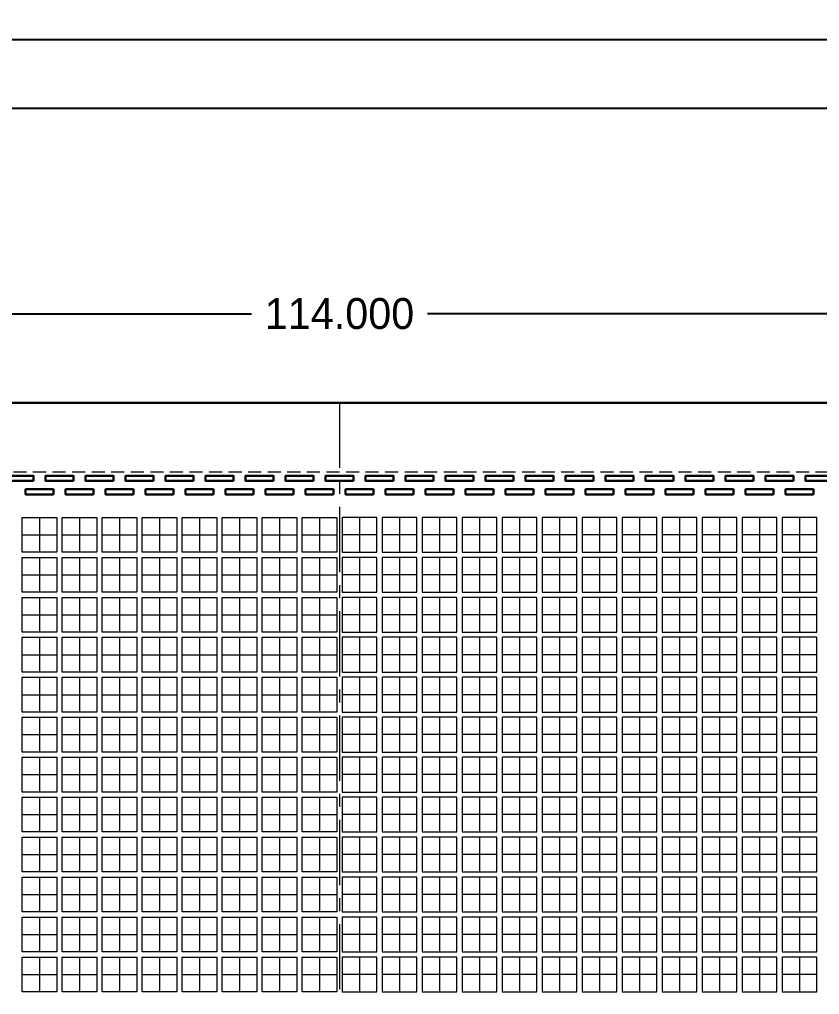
# Model space of a CAD drawing. Extents: x 421 to 684, y -247 to -113.
# Drawn here: x 594.5 to 640.5, y -168.8 to -112.7 of the extents above; entities that cross this region are included whole.
import ezdxf

# ---------------------------------------------------------------- set-up
doc = ezdxf.new("R2010")
doc.units = 0
doc.header["$LTSCALE"] = 3
doc.header["$MEASUREMENT"] = 0
for name, pattern in [('CENTER', [2, 1.25, -0.25, 0.25, -0.25]), ('HIDDEN', [0.375, 0.25, -0.125]), ('PHANTOM', [2.5, 1.25, -0.25, 0.25, -0.25, 0.25, -0.25])]:
    doc.linetypes.add(name, pattern=pattern)
for name, color, linetype, lineweight in [('CLIN', 1, 'CENTER', 15), ('DIM', 4, 'Continuous', 13), ('HIDN', 6, 'HIDDEN', 15), ('OBJ', 3, 'Continuous', 30), ('OBJ1', 7, 'Continuous', 30), ('PHANTOM', 5, 'PHANTOM', 15)]:
    doc.layers.add(name, color=color, linetype=linetype, lineweight=lineweight)
doc.dimstyles.new('3DEC X 1', dxfattribs={"dimtxt": 1.778, "dimasz": 2.54, "dimexe": 0.762, "dimexo": 0.762, "dimgap": 0.762, "dimtad": 0, "dimdec": 3, "dimzin": 0, "dimdsep": 46, "dimtxsty": 'Standard', "dimcen": 0, "dimadec": 0, "dimazin": 0, "dimtfac": 1, "dimtdec": 3, "dimtofl": 0, "dimtmove": 0, "dimatfit": 3, "dimfxl": 1, "dimtolj": 1, "dimtzin": 0, "dimarcsym": 0})
doc.dimstyles.new('3DEC X 1 DIA', dxfattribs={"dimtxt": 1.778, "dimasz": 2.54, "dimexe": 0.762, "dimexo": 0.762, "dimgap": 0.762, "dimtad": 0, "dimtoh": 1, "dimdec": 3, "dimzin": 0, "dimdsep": 46, "dimtxsty": 'Standard', "dimcen": 0, "dimadec": 0, "dimazin": 0, "dimtfac": 1, "dimtdec": 3, "dimtofl": 0, "dimtmove": 0, "dimatfit": 3, "dimfxl": 1, "dimtolj": 1, "dimtzin": 0, "dimarcsym": 0})

# ---------------------------------------------------------------- blocks, each defined once
blk = doc.blocks.new('*D0')
at = {"layer": 'Defpoints', "color": 0, "transparency": 16777216}
for p in [(1109.465, -202.872), (869.465, -224.902), (1109.465, -224.902)]:
    blk.add_point(p, dxfattribs=at)
at = {"layer": 'DIM', "color": 0, "lineweight": -2, "transparency": 16777216}
for p, q in [((869.465, -224.14), (869.465, -202.11)), ((1109.465, -224.14), (1109.465, -202.11)), ((872.005, -202.872), (983.835, -202.872)), ((1106.925, -202.872), (1000.991, -202.872))]:
    blk.add_line(p, q, dxfattribs=at)
at = {"layer": 'DIM', "color": 0, "transparency": 16777216}
for points in [[(872.005, -202.448), (872.005, -203.295), (869.465, -202.872)], [(1106.925, -202.448), (1106.925, -203.295), (1109.465, -202.872)]]:
    blk.add_solid(points, dxfattribs=at)
at = {"layer": 'DIM', "color": 0, "transparency": 16777216, "insert": (992.413, -202.872), "char_height": 1.778, "attachment_point": 5}
blk.add_mtext('\\A1;240.000{\\H1.333500;±0.100}', dxfattribs=at)
blk = doc.blocks.new('*D1')
at = {"layer": 'Defpoints', "color": 0, "transparency": 16777216}
for p in [(1106.465, -206.831), (872.465, -225.252), (1106.465, -225.252)]:
    blk.add_point(p, dxfattribs=at)
at = {"layer": 'DIM', "color": 0, "lineweight": -2, "transparency": 16777216}
for p, q in [((872.465, -224.49), (872.465, -206.069)), ((1106.465, -224.49), (1106.465, -206.069)), ((875.005, -206.831), (952.967, -206.831)), ((1103.925, -206.831), (970.863, -206.831))]:
    blk.add_line(p, q, dxfattribs=at)
at = {"layer": 'DIM', "color": 0, "transparency": 16777216}
for points in [[(875.005, -206.408), (875.005, -207.255), (872.465, -206.831)], [(1103.925, -206.408), (1103.925, -207.255), (1106.465, -206.831)]]:
    blk.add_solid(points, dxfattribs=at)
at = {"layer": 'DIM', "color": 0, "transparency": 16777216, "insert": (961.915, -206.831), "char_height": 1.778, "attachment_point": 5}
blk.add_mtext('\\A1;234.000{\\H1.333500;±0.050}', dxfattribs=at)
blk = doc.blocks.new('*D24')
at = {"layer": 'Defpoints', "color": 0, "transparency": 16777216}
for p in [(1106.465, -218.634), (992.465, -225.252), (1106.465, -225.252)]:
    blk.add_point(p, dxfattribs=at)
at = {"layer": 'DIM', "color": 0, "lineweight": -2, "transparency": 16777216}
for p, q in [((992.465, -224.49), (992.465, -217.872)), ((1106.465, -224.49), (1106.465, -217.872)), ((995.005, -218.634), (1044.407, -218.634)), ((1103.925, -218.634), (1054.524, -218.634))]:
    blk.add_line(p, q, dxfattribs=at)
at = {"layer": 'DIM', "color": 0, "transparency": 16777216}
for points in [[(995.005, -218.21), (995.005, -219.057), (992.465, -218.634)], [(1103.925, -218.21), (1103.925, -219.057), (1106.465, -218.634)]]:
    blk.add_solid(points, dxfattribs=at)
at = {"layer": 'DIM', "color": 0, "transparency": 16777216, "insert": (1049.465, -218.634), "char_height": 1.778, "attachment_point": 5}
blk.add_mtext('\\A1;114.000', dxfattribs=at)

msp = doc.modelspace()

# ---------------------------------------------------------------- linework, layer by layer
at = {"layer": 'CLIN'}
for p, q in [((612.9126, -134.7671), (612.9126, -209.7671)), ((595.6626, -141.3671), (595.6626, -143.3671)), ((597.9626, -141.3671), (597.9626, -143.3671)), ((600.2626, -141.3671), (600.2626, -143.3671)), ((602.5626, -141.3671), (602.5626, -143.3671)), ((604.8626, -141.3671), (604.8626, -143.3671)), ((607.1626, -141.3671), (607.1626, -143.3671)), ((609.4626, -141.3671), (609.4626, -143.3671)), ((611.7626, -141.3671), (611.7626, -143.3671)), ((614.0626, -141.3671), (614.0626, -143.3671)), ((616.3626, -141.3671), (616.3626, -143.3671)), ((618.6626, -141.3671), (618.6626, -143.3671)), ((620.9626, -141.3671), (620.9626, -143.3671)), ((623.2626, -141.3671), (623.2626, -143.3671)), ((625.5626, -141.3671), (625.5626, -143.3671)), ((627.8626, -141.3671), (627.8626, -143.3671)), ((630.1626, -141.3671), (630.1626, -143.3671)), ((632.4626, -141.3671), (632.4626, -143.3671)), ((634.7626, -141.3671), (634.7626, -143.3671)), ((637.0626, -141.3671), (637.0626, -143.3671)), ((639.3626, -141.3671), (639.3626, -143.3671)), ((594.6626, -142.3671), (596.6626, -142.3671)), ((596.9626, -142.3671), (598.9626, -142.3671)), ((599.2626, -142.3671), (601.2626, -142.3671)), ((601.5626, -142.3671), (603.5626, -142.3671)), ((603.8626, -142.3671), (605.8626, -142.3671)), ((606.1626, -142.3671), (608.1626, -142.3671)), ((608.4626, -142.3671), (610.4626, -142.3671)), ((610.7626, -142.3671), (612.7626, -142.3671)), ((615.0626, -142.3671), (613.0626, -142.3671)), ((617.3626, -142.3671), (615.3626, -142.3671)), ((619.6626, -142.3671), (617.6626, -142.3671)), ((621.9626, -142.3671), (619.9626, -142.3671)), ((624.2626, -142.3671), (622.2626, -142.3671)), ((626.5626, -142.3671), (624.5626, -142.3671)), ((628.8626, -142.3671), (626.8626, -142.3671)), ((631.1626, -142.3671), (629.1626, -142.3671)), ((633.4626, -142.3671), (631.4626, -142.3671)), ((635.7626, -142.3671), (633.7626, -142.3671)), ((638.0626, -142.3671), (636.0626, -142.3671)), ((640.3626, -142.3671), (638.3626, -142.3671)), ((595.6626, -143.6671), (595.6626, -145.6671)), ((597.9626, -143.6671), (597.9626, -145.6671)), ((600.2626, -143.6671), (600.2626, -145.6671)), ((602.5626, -143.6671), (602.5626, -145.6671)), ((604.8626, -143.6671), (604.8626, -145.6671)), ((607.1626, -143.6671), (607.1626, -145.6671)), ((609.4626, -143.6671), (609.4626, -145.6671)), ((611.7626, -143.6671), (611.7626, -145.6671)), ((614.0626, -143.6671), (614.0626, -145.6671)), ((616.3626, -143.6671), (616.3626, -145.6671)), ((618.6626, -143.6671), (618.6626, -145.6671)), ((620.9626, -143.6671), (620.9626, -145.6671)), ((623.2626, -143.6671), (623.2626, -145.6671)), ((625.5626, -143.6671), (625.5626, -145.6671)), ((627.8626, -143.6671), (627.8626, -145.6671)), ((630.1626, -143.6671), (630.1626, -145.6671)), ((632.4626, -143.6671), (632.4626, -145.6671)), ((634.7626, -143.6671), (634.7626, -145.6671)), ((637.0626, -143.6671), (637.0626, -145.6671)), ((639.3626, -143.6671), (639.3626, -145.6671)), ((594.6626, -144.6671), (596.6626, -144.6671)), ((596.9626, -144.6671), (598.9626, -144.6671)), ((599.2626, -144.6671), (601.2626, -144.6671)), ((601.5626, -144.6671), (603.5626, -144.6671)), ((603.8626, -144.6671), (605.8626, -144.6671)), ((606.1626, -144.6671), (608.1626, -144.6671)), ((608.4626, -144.6671), (610.4626, -144.6671)), ((610.7626, -144.6671), (612.7626, -144.6671)), ((615.0626, -144.6671), (613.0626, -144.6671)), ((617.3626, -144.6671), (615.3626, -144.6671)), ((619.6626, -144.6671), (617.6626, -144.6671)), ((621.9626, -144.6671), (619.9626, -144.6671)), ((624.2626, -144.6671), (622.2626, -144.6671)), ((626.5626, -144.6671), (624.5626, -144.6671)), ((628.8626, -144.6671), (626.8626, -144.6671)), ((631.1626, -144.6671), (629.1626, -144.6671)), ((633.4626, -144.6671), (631.4626, -144.6671)), ((635.7626, -144.6671), (633.7626, -144.6671)), ((638.0626, -144.6671), (636.0626, -144.6671)), ((640.3626, -144.6671), (638.3626, -144.6671)), ((595.6626, -145.9671), (595.6626, -147.9671)), ((597.9626, -145.9671), (597.9626, -147.9671)), ((600.2626, -145.9671), (600.2626, -147.9671)), ((602.5626, -145.9671), (602.5626, -147.9671)), ((604.8626, -145.9671), (604.8626, -147.9671)), ((607.1626, -145.9671), (607.1626, -147.9671)), ((609.4626, -145.9671), (609.4626, -147.9671)), ((611.7626, -145.9671), (611.7626, -147.9671)), ((614.0626, -145.9671), (614.0626, -147.9671)), ((616.3626, -145.9671), (616.3626, -147.9671)), ((618.6626, -145.9671), (618.6626, -147.9671)), ((620.9626, -145.9671), (620.9626, -147.9671)), ((623.2626, -145.9671), (623.2626, -147.9671)), ((625.5626, -145.9671), (625.5626, -147.9671)), ((627.8626, -145.9671), (627.8626, -147.9671)), ((630.1626, -145.9671), (630.1626, -147.9671)), ((632.4626, -145.9671), (632.4626, -147.9671)), ((634.7626, -145.9671), (634.7626, -147.9671)), ((637.0626, -145.9671), (637.0626, -147.9671)), ((639.3626, -145.9671), (639.3626, -147.9671)), ((594.6626, -146.9671), (596.6626, -146.9671)), ((596.9626, -146.9671), (598.9626, -146.9671)), ((599.2626, -146.9671), (601.2626, -146.9671)), ((601.5626, -146.9671), (603.5626, -146.9671)), ((603.8626, -146.9671), (605.8626, -146.9671)), ((606.1626, -146.9671), (608.1626, -146.9671)), ((608.4626, -146.9671), (610.4626, -146.9671)), ((610.7626, -146.9671), (612.7626, -146.9671)), ((615.0626, -146.9671), (613.0626, -146.9671)), ((617.3626, -146.9671), (615.3626, -146.9671)), ((619.6626, -146.9671), (617.6626, -146.9671)), ((621.9626, -146.9671), (619.9626, -146.9671)), ((624.2626, -146.9671), (622.2626, -146.9671)), ((626.5626, -146.9671), (624.5626, -146.9671)), ((628.8626, -146.9671), (626.8626, -146.9671)), ((631.1626, -146.9671), (629.1626, -146.9671)), ((633.4626, -146.9671), (631.4626, -146.9671)), ((635.7626, -146.9671), (633.7626, -146.9671)), ((638.0626, -146.9671), (636.0626, -146.9671)), ((640.3626, -146.9671), (638.3626, -146.9671)), ((595.6626, -148.2671), (595.6626, -150.2671)), ((597.9626, -148.2671), (597.9626, -150.2671)), ((600.2626, -148.2671), (600.2626, -150.2671)), ((602.5626, -148.2671), (602.5626, -150.2671)), ((604.8626, -148.2671), (604.8626, -150.2671)), ((607.1626, -148.2671), (607.1626, -150.2671)), ((609.4626, -148.2671), (609.4626, -150.2671)), ((611.7626, -148.2671), (611.7626, -150.2671)), ((614.0626, -148.2671), (614.0626, -150.2671)), ((616.3626, -148.2671), (616.3626, -150.2671)), ((618.6626, -148.2671), (618.6626, -150.2671)), ((620.9626, -148.2671), (620.9626, -150.2671)), ((623.2626, -148.2671), (623.2626, -150.2671)), ((625.5626, -148.2671), (625.5626, -150.2671)), ((627.8626, -148.2671), (627.8626, -150.2671)), ((630.1626, -148.2671), (630.1626, -150.2671)), ((632.4626, -148.2671), (632.4626, -150.2671)), ((634.7626, -148.2671), (634.7626, -150.2671)), ((637.0626, -148.2671), (637.0626, -150.2671)), ((639.3626, -148.2671), (639.3626, -150.2671)), ((594.6626, -149.2671), (596.6626, -149.2671)), ((596.9626, -149.2671), (598.9626, -149.2671)), ((599.2626, -149.2671), (601.2626, -149.2671)), ((601.5626, -149.2671), (603.5626, -149.2671)), ((603.8626, -149.2671), (605.8626, -149.2671)), ((606.1626, -149.2671), (608.1626, -149.2671)), ((608.4626, -149.2671), (610.4626, -149.2671)), ((610.7626, -149.2671), (612.7626, -149.2671)), ((615.0626, -149.2671), (613.0626, -149.2671)), ((617.3626, -149.2671), (615.3626, -149.2671)), ((619.6626, -149.2671), (617.6626, -149.2671)), ((621.9626, -149.2671), (619.9626, -149.2671)), ((624.2626, -149.2671), (622.2626, -149.2671)), ((626.5626, -149.2671), (624.5626, -149.2671)), ((628.8626, -149.2671), (626.8626, -149.2671)), ((631.1626, -149.2671), (629.1626, -149.2671)), ((633.4626, -149.2671), (631.4626, -149.2671)), ((635.7626, -149.2671), (633.7626, -149.2671)), ((638.0626, -149.2671), (636.0626, -149.2671)), ((640.3626, -149.2671), (638.3626, -149.2671)), ((595.6626, -150.5671), (595.6626, -152.5671)), ((597.9626, -150.5671), (597.9626, -152.5671)), ((600.2626, -150.5671), (600.2626, -152.5671)), ((602.5626, -150.5671), (602.5626, -152.5671)), ((604.8626, -150.5671), (604.8626, -152.5671)), ((607.1626, -150.5671), (607.1626, -152.5671)), ((609.4626, -150.5671), (609.4626, -152.5671)), ((611.7626, -150.5671), (611.7626, -152.5671)), ((614.0626, -150.5671), (614.0626, -152.5671)), ((616.3626, -150.5671), (616.3626, -152.5671)), ((618.6626, -150.5671), (618.6626, -152.5671)), ((620.9626, -150.5671), (620.9626, -152.5671)), ((623.2626, -150.5671), (623.2626, -152.5671)), ((625.5626, -150.5671), (625.5626, -152.5671)), ((627.8626, -150.5671), (627.8626, -152.5671)), ((630.1626, -150.5671), (630.1626, -152.5671)), ((632.4626, -150.5671), (632.4626, -152.5671)), ((634.7626, -150.5671), (634.7626, -152.5671)), ((637.0626, -150.5671), (637.0626, -152.5671)), ((639.3626, -150.5671), (639.3626, -152.5671)), ((594.6626, -151.5671), (596.6626, -151.5671)), ((596.9626, -151.5671), (598.9626, -151.5671)), ((599.2626, -151.5671), (601.2626, -151.5671)), ((601.5626, -151.5671), (603.5626, -151.5671)), ((603.8626, -151.5671), (605.8626, -151.5671)), ((606.1626, -151.5671), (608.1626, -151.5671)), ((608.4626, -151.5671), (610.4626, -151.5671)), ((610.7626, -151.5671), (612.7626, -151.5671)), ((615.0626, -151.5671), (613.0626, -151.5671)), ((617.3626, -151.5671), (615.3626, -151.5671)), ((619.6626, -151.5671), (617.6626, -151.5671)), ((621.9626, -151.5671), (619.9626, -151.5671)), ((624.2626, -151.5671), (622.2626, -151.5671)), ((626.5626, -151.5671), (624.5626, -151.5671)), ((628.8626, -151.5671), (626.8626, -151.5671)), ((631.1626, -151.5671), (629.1626, -151.5671)), ((633.4626, -151.5671), (631.4626, -151.5671)), ((635.7626, -151.5671), (633.7626, -151.5671)), ((638.0626, -151.5671), (636.0626, -151.5671)), ((640.3626, -151.5671), (638.3626, -151.5671)), ((595.6626, -152.8671), (595.6626, -154.8671)), ((597.9626, -152.8671), (597.9626, -154.8671)), ((600.2626, -152.8671), (600.2626, -154.8671)), ((602.5626, -152.8671), (602.5626, -154.8671)), ((604.8626, -152.8671), (604.8626, -154.8671)), ((607.1626, -152.8671), (607.1626, -154.8671)), ((609.4626, -152.8671), (609.4626, -154.8671)), ((611.7626, -152.8671), (611.7626, -154.8671)), ((614.0626, -152.8671), (614.0626, -154.8671)), ((616.3626, -152.8671), (616.3626, -154.8671)), ((618.6626, -152.8671), (618.6626, -154.8671)), ((620.9626, -152.8671), (620.9626, -154.8671)), ((623.2626, -152.8671), (623.2626, -154.8671)), ((625.5626, -152.8671), (625.5626, -154.8671)), ((627.8626, -152.8671), (627.8626, -154.8671)), ((630.1626, -152.8671), (630.1626, -154.8671)), ((632.4626, -152.8671), (632.4626, -154.8671)), ((634.7626, -152.8671), (634.7626, -154.8671)), ((637.0626, -152.8671), (637.0626, -154.8671)), ((639.3626, -152.8671), (639.3626, -154.8671)), ((594.6626, -153.8671), (596.6626, -153.8671)), ((596.9626, -153.8671), (598.9626, -153.8671)), ((599.2626, -153.8671), (601.2626, -153.8671)), ((601.5626, -153.8671), (603.5626, -153.8671)), ((603.8626, -153.8671), (605.8626, -153.8671)), ((606.1626, -153.8671), (608.1626, -153.8671)), ((608.4626, -153.8671), (610.4626, -153.8671)), ((610.7626, -153.8671), (612.7626, -153.8671)), ((615.0626, -153.8671), (613.0626, -153.8671)), ((617.3626, -153.8671), (615.3626, -153.8671)), ((619.6626, -153.8671), (617.6626, -153.8671)), ((621.9626, -153.8671), (619.9626, -153.8671)), ((624.2626, -153.8671), (622.2626, -153.8671)), ((626.5626, -153.8671), (624.5626, -153.8671)), ((628.8626, -153.8671), (626.8626, -153.8671)), ((631.1626, -153.8671), (629.1626, -153.8671)), ((633.4626, -153.8671), (631.4626, -153.8671)), ((635.7626, -153.8671), (633.7626, -153.8671)), ((638.0626, -153.8671), (636.0626, -153.8671)), ((640.3626, -153.8671), (638.3626, -153.8671)), ((595.6626, -155.1671), (595.6626, -157.1671)), ((597.9626, -155.1671), (597.9626, -157.1671)), ((600.2626, -155.1671), (600.2626, -157.1671)), ((602.5626, -155.1671), (602.5626, -157.1671)), ((604.8626, -155.1671), (604.8626, -157.1671)), ((607.1626, -155.1671), (607.1626, -157.1671)), ((609.4626, -155.1671), (609.4626, -157.1671)), ((611.7626, -155.1671), (611.7626, -157.1671)), ((614.0626, -155.1671), (614.0626, -157.1671)), ((616.3626, -155.1671), (616.3626, -157.1671)), ((618.6626, -155.1671), (618.6626, -157.1671)), ((620.9626, -155.1671), (620.9626, -157.1671)), ((623.2626, -155.1671), (623.2626, -157.1671)), ((625.5626, -155.1671), (625.5626, -157.1671)), ((627.8626, -155.1671), (627.8626, -157.1671)), ((630.1626, -155.1671), (630.1626, -157.1671)), ((632.4626, -155.1671), (632.4626, -157.1671)), ((634.7626, -155.1671), (634.7626, -157.1671)), ((637.0626, -155.1671), (637.0626, -157.1671)), ((639.3626, -155.1671), (639.3626, -157.1671)), ((594.6626, -156.1671), (596.6626, -156.1671)), ((596.9626, -156.1671), (598.9626, -156.1671)), ((599.2626, -156.1671), (601.2626, -156.1671)), ((601.5626, -156.1671), (603.5626, -156.1671)), ((603.8626, -156.1671), (605.8626, -156.1671)), ((606.1626, -156.1671), (608.1626, -156.1671)), ((608.4626, -156.1671), (610.4626, -156.1671)), ((610.7626, -156.1671), (612.7626, -156.1671)), ((615.0626, -156.1671), (613.0626, -156.1671)), ((617.3626, -156.1671), (615.3626, -156.1671)), ((619.6626, -156.1671), (617.6626, -156.1671)), ((621.9626, -156.1671), (619.9626, -156.1671)), ((624.2626, -156.1671), (622.2626, -156.1671)), ((626.5626, -156.1671), (624.5626, -156.1671)), ((628.8626, -156.1671), (626.8626, -156.1671)), ((631.1626, -156.1671), (629.1626, -156.1671)), ((633.4626, -156.1671), (631.4626, -156.1671)), ((635.7626, -156.1671), (633.7626, -156.1671)), ((638.0626, -156.1671), (636.0626, -156.1671)), ((640.3626, -156.1671), (638.3626, -156.1671)), ((595.6626, -157.4671), (595.6626, -159.4671)), ((597.9626, -157.4671), (597.9626, -159.4671)), ((600.2626, -157.4671), (600.2626, -159.4671)), ((602.5626, -157.4671), (602.5626, -159.4671)), ((604.8626, -157.4671), (604.8626, -159.4671)), ((607.1626, -157.4671), (607.1626, -159.4671)), ((609.4626, -157.4671), (609.4626, -159.4671)), ((611.7626, -157.4671), (611.7626, -159.4671)), ((614.0626, -157.4671), (614.0626, -159.4671)), ((616.3626, -157.4671), (616.3626, -159.4671)), ((618.6626, -157.4671), (618.6626, -159.4671)), ((620.9626, -157.4671), (620.9626, -159.4671)), ((623.2626, -157.4671), (623.2626, -159.4671)), ((625.5626, -157.4671), (625.5626, -159.4671)), ((627.8626, -157.4671), (627.8626, -159.4671)), ((630.1626, -157.4671), (630.1626, -159.4671)), ((632.4626, -157.4671), (632.4626, -159.4671)), ((634.7626, -157.4671), (634.7626, -159.4671)), ((637.0626, -157.4671), (637.0626, -159.4671)), ((639.3626, -157.4671), (639.3626, -159.4671)), ((594.6626, -158.4671), (596.6626, -158.4671)), ((596.9626, -158.4671), (598.9626, -158.4671)), ((599.2626, -158.4671), (601.2626, -158.4671)), ((601.5626, -158.4671), (603.5626, -158.4671)), ((603.8626, -158.4671), (605.8626, -158.4671)), ((606.1626, -158.4671), (608.1626, -158.4671)), ((608.4626, -158.4671), (610.4626, -158.4671)), ((610.7626, -158.4671), (612.7626, -158.4671)), ((615.0626, -158.4671), (613.0626, -158.4671)), ((617.3626, -158.4671), (615.3626, -158.4671)), ((619.6626, -158.4671), (617.6626, -158.4671)), ((621.9626, -158.4671), (619.9626, -158.4671)), ((624.2626, -158.4671), (622.2626, -158.4671)), ((626.5626, -158.4671), (624.5626, -158.4671)), ((628.8626, -158.4671), (626.8626, -158.4671)), ((631.1626, -158.4671), (629.1626, -158.4671)), ((633.4626, -158.4671), (631.4626, -158.4671)), ((635.7626, -158.4671), (633.7626, -158.4671)), ((638.0626, -158.4671), (636.0626, -158.4671)), ((640.3626, -158.4671), (638.3626, -158.4671)), ((595.6626, -159.7671), (595.6626, -161.7671)), ((597.9626, -159.7671), (597.9626, -161.7671)), ((600.2626, -159.7671), (600.2626, -161.7671)), ((602.5626, -159.7671), (602.5626, -161.7671)), ((604.8626, -159.7671), (604.8626, -161.7671)), ((607.1626, -159.7671), (607.1626, -161.7671)), ((609.4626, -159.7671), (609.4626, -161.7671)), ((611.7626, -159.7671), (611.7626, -161.7671)), ((614.0626, -159.7671), (614.0626, -161.7671)), ((616.3626, -159.7671), (616.3626, -161.7671)), ((618.6626, -159.7671), (618.6626, -161.7671)), ((620.9626, -159.7671), (620.9626, -161.7671)), ((623.2626, -159.7671), (623.2626, -161.7671)), ((625.5626, -159.7671), (625.5626, -161.7671)), ((627.8626, -159.7671), (627.8626, -161.7671)), ((630.1626, -159.7671), (630.1626, -161.7671)), ((632.4626, -159.7671), (632.4626, -161.7671)), ((634.7626, -159.7671), (634.7626, -161.7671)), ((637.0626, -159.7671), (637.0626, -161.7671)), ((639.3626, -159.7671), (639.3626, -161.7671)), ((594.6626, -160.7671), (596.6626, -160.7671)), ((596.9626, -160.7671), (598.9626, -160.7671)), ((599.2626, -160.7671), (601.2626, -160.7671)), ((601.5626, -160.7671), (603.5626, -160.7671)), ((603.8626, -160.7671), (605.8626, -160.7671)), ((606.1626, -160.7671), (608.1626, -160.7671)), ((608.4626, -160.7671), (610.4626, -160.7671)), ((610.7626, -160.7671), (612.7626, -160.7671)), ((615.0626, -160.7671), (613.0626, -160.7671)), ((617.3626, -160.7671), (615.3626, -160.7671)), ((619.6626, -160.7671), (617.6626, -160.7671)), ((621.9626, -160.7671), (619.9626, -160.7671)), ((624.2626, -160.7671), (622.2626, -160.7671)), ((626.5626, -160.7671), (624.5626, -160.7671)), ((628.8626, -160.7671), (626.8626, -160.7671)), ((631.1626, -160.7671), (629.1626, -160.7671)), ((633.4626, -160.7671), (631.4626, -160.7671)), ((635.7626, -160.7671), (633.7626, -160.7671)), ((638.0626, -160.7671), (636.0626, -160.7671)), ((640.3626, -160.7671), (638.3626, -160.7671)), ((595.6626, -162.0671), (595.6626, -164.0671)), ((597.9626, -162.0671), (597.9626, -164.0671)), ((600.2626, -162.0671), (600.2626, -164.0671)), ((602.5626, -162.0671), (602.5626, -164.0671)), ((604.8626, -162.0671), (604.8626, -164.0671)), ((607.1626, -162.0671), (607.1626, -164.0671)), ((609.4626, -162.0671), (609.4626, -164.0671)), ((611.7626, -162.0671), (611.7626, -164.0671)), ((614.0626, -162.0671), (614.0626, -164.0671)), ((616.3626, -162.0671), (616.3626, -164.0671)), ((618.6626, -162.0671), (618.6626, -164.0671)), ((620.9626, -162.0671), (620.9626, -164.0671)), ((623.2626, -162.0671), (623.2626, -164.0671)), ((625.5626, -162.0671), (625.5626, -164.0671)), ((627.8626, -162.0671), (627.8626, -164.0671)), ((630.1626, -162.0671), (630.1626, -164.0671)), ((632.4626, -162.0671), (632.4626, -164.0671)), ((634.7626, -162.0671), (634.7626, -164.0671)), ((637.0626, -162.0671), (637.0626, -164.0671)), ((639.3626, -162.0671), (639.3626, -164.0671)), ((594.6626, -163.0671), (596.6626, -163.0671)), ((596.9626, -163.0671), (598.9626, -163.0671)), ((599.2626, -163.0671), (601.2626, -163.0671)), ((601.5626, -163.0671), (603.5626, -163.0671)), ((603.8626, -163.0671), (605.8626, -163.0671)), ((606.1626, -163.0671), (608.1626, -163.0671)), ((608.4626, -163.0671), (610.4626, -163.0671)), ((610.7626, -163.0671), (612.7626, -163.0671)), ((615.0626, -163.0671), (613.0626, -163.0671)), ((617.3626, -163.0671), (615.3626, -163.0671)), ((619.6626, -163.0671), (617.6626, -163.0671)), ((621.9626, -163.0671), (619.9626, -163.0671)), ((624.2626, -163.0671), (622.2626, -163.0671)), ((626.5626, -163.0671), (624.5626, -163.0671)), ((628.8626, -163.0671), (626.8626, -163.0671)), ((631.1626, -163.0671), (629.1626, -163.0671)), ((633.4626, -163.0671), (631.4626, -163.0671)), ((635.7626, -163.0671), (633.7626, -163.0671)), ((638.0626, -163.0671), (636.0626, -163.0671)), ((640.3626, -163.0671), (638.3626, -163.0671)), ((595.6626, -164.3671), (595.6626, -166.3671)), ((597.9626, -164.3671), (597.9626, -166.3671)), ((600.2626, -164.3671), (600.2626, -166.3671)), ((602.5626, -164.3671), (602.5626, -166.3671)), ((604.8626, -164.3671), (604.8626, -166.3671)), ((607.1626, -164.3671), (607.1626, -166.3671)), ((609.4626, -164.3671), (609.4626, -166.3671)), ((611.7626, -164.3671), (611.7626, -166.3671)), ((614.0626, -164.3671), (614.0626, -166.3671)), ((616.3626, -164.3671), (616.3626, -166.3671)), ((618.6626, -164.3671), (618.6626, -166.3671)), ((620.9626, -164.3671), (620.9626, -166.3671)), ((623.2626, -164.3671), (623.2626, -166.3671)), ((625.5626, -164.3671), (625.5626, -166.3671)), ((627.8626, -164.3671), (627.8626, -166.3671)), ((630.1626, -164.3671), (630.1626, -166.3671)), ((632.4626, -164.3671), (632.4626, -166.3671)), ((634.7626, -164.3671), (634.7626, -166.3671)), ((637.0626, -164.3671), (637.0626, -166.3671)), ((639.3626, -164.3671), (639.3626, -166.3671)), ((594.6626, -165.3671), (596.6626, -165.3671)), ((596.9626, -165.3671), (598.9626, -165.3671)), ((599.2626, -165.3671), (601.2626, -165.3671)), ((601.5626, -165.3671), (603.5626, -165.3671)), ((603.8626, -165.3671), (605.8626, -165.3671)), ((606.1626, -165.3671), (608.1626, -165.3671)), ((608.4626, -165.3671), (610.4626, -165.3671)), ((610.7626, -165.3671), (612.7626, -165.3671)), ((615.0626, -165.3671), (613.0626, -165.3671)), ((617.3626, -165.3671), (615.3626, -165.3671)), ((619.6626, -165.3671), (617.6626, -165.3671)), ((621.9626, -165.3671), (619.9626, -165.3671)), ((624.2626, -165.3671), (622.2626, -165.3671)), ((626.5626, -165.3671), (624.5626, -165.3671)), ((628.8626, -165.3671), (626.8626, -165.3671)), ((631.1626, -165.3671), (629.1626, -165.3671)), ((633.4626, -165.3671), (631.4626, -165.3671)), ((635.7626, -165.3671), (633.7626, -165.3671)), ((638.0626, -165.3671), (636.0626, -165.3671)), ((640.3626, -165.3671), (638.3626, -165.3671)), ((595.6626, -166.6671), (595.6626, -168.6671)), ((597.9626, -166.6671), (597.9626, -168.6671)), ((600.2626, -166.6671), (600.2626, -168.6671)), ((602.5626, -166.6671), (602.5626, -168.6671)), ((604.8626, -166.6671), (604.8626, -168.6671)), ((607.1626, -166.6671), (607.1626, -168.6671)), ((609.4626, -166.6671), (609.4626, -168.6671)), ((611.7626, -166.6671), (611.7626, -168.6671)), ((614.0626, -166.6671), (614.0626, -168.6671)), ((616.3626, -166.6671), (616.3626, -168.6671)), ((618.6626, -166.6671), (618.6626, -168.6671)), ((620.9626, -166.6671), (620.9626, -168.6671)), ((623.2626, -166.6671), (623.2626, -168.6671)), ((625.5626, -166.6671), (625.5626, -168.6671)), ((627.8626, -166.6671), (627.8626, -168.6671)), ((630.1626, -166.6671), (630.1626, -168.6671)), ((632.4626, -166.6671), (632.4626, -168.6671)), ((634.7626, -166.6671), (634.7626, -168.6671)), ((637.0626, -166.6671), (637.0626, -168.6671)), ((639.3626, -166.6671), (639.3626, -168.6671)), ((594.6626, -167.6671), (596.6626, -167.6671)), ((596.9626, -167.6671), (598.9626, -167.6671)), ((599.2626, -167.6671), (601.2626, -167.6671)), ((601.5626, -167.6671), (603.5626, -167.6671)), ((603.8626, -167.6671), (605.8626, -167.6671)), ((606.1626, -167.6671), (608.1626, -167.6671)), ((608.4626, -167.6671), (610.4626, -167.6671)), ((610.7626, -167.6671), (612.7626, -167.6671)), ((615.0626, -167.6671), (613.0626, -167.6671)), ((617.3626, -167.6671), (615.3626, -167.6671)), ((619.6626, -167.6671), (617.6626, -167.6671)), ((621.9626, -167.6671), (619.9626, -167.6671)), ((624.2626, -167.6671), (622.2626, -167.6671)), ((626.5626, -167.6671), (624.5626, -167.6671)), ((628.8626, -167.6671), (626.8626, -167.6671)), ((631.1626, -167.6671), (629.1626, -167.6671)), ((633.4626, -167.6671), (631.4626, -167.6671)), ((635.7626, -167.6671), (633.7626, -167.6671)), ((638.0626, -167.6671), (636.0626, -167.6671)), ((640.3626, -167.6671), (638.3626, -167.6671))]:
    msp.add_line(p, q, dxfattribs=at)
at = {"layer": 'HIDN'}
msp.add_lwpolyline([(671.4126, -138.7671), (554.4126, -138.7671), (554.4126, -205.7671), (671.4126, -205.7671)], close=True, dxfattribs=at)
at = {"layer": 'OBJ'}
msp.add_line((670.9126, -134.7671), (434.9126, -134.7671), dxfattribs=at)
at = {"layer": 'OBJ1'}
for points in [[(595.3126, -139.2671), (593.7126, -139.2671), (593.7126, -138.9671), (595.3126, -138.9671)], [(597.6126, -139.2671), (596.0126, -139.2671), (596.0126, -138.9671), (597.6126, -138.9671)], [(599.9126, -139.2671), (598.3126, -139.2671), (598.3126, -138.9671), (599.9126, -138.9671)], [(602.2126, -139.2671), (600.6126, -139.2671), (600.6126, -138.9671), (602.2126, -138.9671)], [(604.5126, -139.2671), (602.9126, -139.2671), (602.9126, -138.9671), (604.5126, -138.9671)], [(606.8126, -139.2671), (605.2126, -139.2671), (605.2126, -138.9671), (606.8126, -138.9671)], [(609.1126, -139.2671), (607.5126, -139.2671), (607.5126, -138.9671), (609.1126, -138.9671)], [(611.4126, -139.2671), (609.8126, -139.2671), (609.8126, -138.9671), (611.4126, -138.9671)], [(613.7126, -139.2671), (612.1126, -139.2671), (612.1126, -138.9671), (613.7126, -138.9671)], [(616.0126, -139.2671), (614.4126, -139.2671), (614.4126, -138.9671), (616.0126, -138.9671)], [(618.3126, -139.2671), (616.7126, -139.2671), (616.7126, -138.9671), (618.3126, -138.9671)], [(620.6126, -139.2671), (619.0126, -139.2671), (619.0126, -138.9671), (620.6126, -138.9671)], [(622.9126, -139.2671), (621.3126, -139.2671), (621.3126, -138.9671), (622.9126, -138.9671)], [(625.2126, -139.2671), (623.6126, -139.2671), (623.6126, -138.9671), (625.2126, -138.9671)], [(627.5126, -139.2671), (625.9126, -139.2671), (625.9126, -138.9671), (627.5126, -138.9671)], [(629.8126, -139.2671), (628.2126, -139.2671), (628.2126, -138.9671), (629.8126, -138.9671)], [(632.1126, -139.2671), (630.5126, -139.2671), (630.5126, -138.9671), (632.1126, -138.9671)], [(634.4126, -139.2671), (632.8126, -139.2671), (632.8126, -138.9671), (634.4126, -138.9671)], [(636.7126, -139.2671), (635.1126, -139.2671), (635.1126, -138.9671), (636.7126, -138.9671)], [(639.0126, -139.2671), (637.4126, -139.2671), (637.4126, -138.9671), (639.0126, -138.9671)], [(641.3126, -139.2671), (639.7126, -139.2671), (639.7126, -138.9671), (641.3126, -138.9671)], [(596.4626, -140.0491), (594.8626, -140.0491), (594.8626, -139.7491), (596.4626, -139.7491)], [(598.7626, -140.0491), (597.1626, -140.0491), (597.1626, -139.7491), (598.7626, -139.7491)], [(601.0626, -140.0491), (599.4626, -140.0491), (599.4626, -139.7491), (601.0626, -139.7491)], [(603.3626, -140.0491), (601.7626, -140.0491), (601.7626, -139.7491), (603.3626, -139.7491)], [(605.6626, -140.0491), (604.0626, -140.0491), (604.0626, -139.7491), (605.6626, -139.7491)], [(607.9626, -140.0491), (606.3626, -140.0491), (606.3626, -139.7491), (607.9626, -139.7491)], [(610.2626, -140.0491), (608.6626, -140.0491), (608.6626, -139.7491), (610.2626, -139.7491)], [(612.5626, -140.0491), (610.9626, -140.0491), (610.9626, -139.7491), (612.5626, -139.7491)], [(614.8626, -140.0491), (613.2626, -140.0491), (613.2626, -139.7491), (614.8626, -139.7491)], [(617.1626, -140.0491), (615.5626, -140.0491), (615.5626, -139.7491), (617.1626, -139.7491)], [(619.4626, -140.0491), (617.8626, -140.0491), (617.8626, -139.7491), (619.4626, -139.7491)], [(621.7626, -140.0491), (620.1626, -140.0491), (620.1626, -139.7491), (621.7626, -139.7491)], [(624.0626, -140.0491), (622.4626, -140.0491), (622.4626, -139.7491), (624.0626, -139.7491)], [(626.3626, -140.0491), (624.7626, -140.0491), (624.7626, -139.7491), (626.3626, -139.7491)], [(628.6626, -140.0491), (627.0626, -140.0491), (627.0626, -139.7491), (628.6626, -139.7491)], [(630.9626, -140.0491), (629.3626, -140.0491), (629.3626, -139.7491), (630.9626, -139.7491)], [(633.2626, -140.0491), (631.6626, -140.0491), (631.6626, -139.7491), (633.2626, -139.7491)], [(635.5626, -140.0491), (633.9626, -140.0491), (633.9626, -139.7491), (635.5626, -139.7491)], [(637.8626, -140.0491), (636.2626, -140.0491), (636.2626, -139.7491), (637.8626, -139.7491)], [(640.1626, -140.0491), (638.5626, -140.0491), (638.5626, -139.7491), (640.1626, -139.7491)]]:
    msp.add_lwpolyline(points, close=True, dxfattribs=at)
at = {"layer": 'PHANTOM'}
for points in [[(594.6626, -141.3671), (596.6626, -141.3671), (596.6626, -143.3671), (594.6626, -143.3671)], [(596.9626, -141.3671), (598.9626, -141.3671), (598.9626, -143.3671), (596.9626, -143.3671)], [(599.2626, -141.3671), (601.2626, -141.3671), (601.2626, -143.3671), (599.2626, -143.3671)], [(601.5626, -141.3671), (603.5626, -141.3671), (603.5626, -143.3671), (601.5626, -143.3671)], [(603.8626, -141.3671), (605.8626, -141.3671), (605.8626, -143.3671), (603.8626, -143.3671)], [(606.1626, -141.3671), (608.1626, -141.3671), (608.1626, -143.3671), (606.1626, -143.3671)], [(608.4626, -141.3671), (610.4626, -141.3671), (610.4626, -143.3671), (608.4626, -143.3671)], [(610.7626, -141.3671), (612.7626, -141.3671), (612.7626, -143.3671), (610.7626, -143.3671)], [(615.0626, -141.3671), (613.0626, -141.3671), (613.0626, -143.3671), (615.0626, -143.3671)], [(617.3626, -141.3671), (615.3626, -141.3671), (615.3626, -143.3671), (617.3626, -143.3671)], [(619.6626, -141.3671), (617.6626, -141.3671), (617.6626, -143.3671), (619.6626, -143.3671)], [(621.9626, -141.3671), (619.9626, -141.3671), (619.9626, -143.3671), (621.9626, -143.3671)], [(624.2626, -141.3671), (622.2626, -141.3671), (622.2626, -143.3671), (624.2626, -143.3671)], [(626.5626, -141.3671), (624.5626, -141.3671), (624.5626, -143.3671), (626.5626, -143.3671)], [(628.8626, -141.3671), (626.8626, -141.3671), (626.8626, -143.3671), (628.8626, -143.3671)], [(631.1626, -141.3671), (629.1626, -141.3671), (629.1626, -143.3671), (631.1626, -143.3671)], [(633.4626, -141.3671), (631.4626, -141.3671), (631.4626, -143.3671), (633.4626, -143.3671)], [(635.7626, -141.3671), (633.7626, -141.3671), (633.7626, -143.3671), (635.7626, -143.3671)], [(638.0626, -141.3671), (636.0626, -141.3671), (636.0626, -143.3671), (638.0626, -143.3671)], [(640.3626, -141.3671), (638.3626, -141.3671), (638.3626, -143.3671), (640.3626, -143.3671)], [(594.6626, -143.6671), (596.6626, -143.6671), (596.6626, -145.6671), (594.6626, -145.6671)], [(596.9626, -143.6671), (598.9626, -143.6671), (598.9626, -145.6671), (596.9626, -145.6671)], [(599.2626, -143.6671), (601.2626, -143.6671), (601.2626, -145.6671), (599.2626, -145.6671)], [(601.5626, -143.6671), (603.5626, -143.6671), (603.5626, -145.6671), (601.5626, -145.6671)], [(603.8626, -143.6671), (605.8626, -143.6671), (605.8626, -145.6671), (603.8626, -145.6671)], [(606.1626, -143.6671), (608.1626, -143.6671), (608.1626, -145.6671), (606.1626, -145.6671)], [(608.4626, -143.6671), (610.4626, -143.6671), (610.4626, -145.6671), (608.4626, -145.6671)], [(610.7626, -143.6671), (612.7626, -143.6671), (612.7626, -145.6671), (610.7626, -145.6671)], [(615.0626, -143.6671), (613.0626, -143.6671), (613.0626, -145.6671), (615.0626, -145.6671)], [(617.3626, -143.6671), (615.3626, -143.6671), (615.3626, -145.6671), (617.3626, -145.6671)], [(619.6626, -143.6671), (617.6626, -143.6671), (617.6626, -145.6671), (619.6626, -145.6671)], [(621.9626, -143.6671), (619.9626, -143.6671), (619.9626, -145.6671), (621.9626, -145.6671)], [(624.2626, -143.6671), (622.2626, -143.6671), (622.2626, -145.6671), (624.2626, -145.6671)], [(626.5626, -143.6671), (624.5626, -143.6671), (624.5626, -145.6671), (626.5626, -145.6671)], [(628.8626, -143.6671), (626.8626, -143.6671), (626.8626, -145.6671), (628.8626, -145.6671)], [(631.1626, -143.6671), (629.1626, -143.6671), (629.1626, -145.6671), (631.1626, -145.6671)], [(633.4626, -143.6671), (631.4626, -143.6671), (631.4626, -145.6671), (633.4626, -145.6671)], [(635.7626, -143.6671), (633.7626, -143.6671), (633.7626, -145.6671), (635.7626, -145.6671)], [(638.0626, -143.6671), (636.0626, -143.6671), (636.0626, -145.6671), (638.0626, -145.6671)], [(640.3626, -143.6671), (638.3626, -143.6671), (638.3626, -145.6671), (640.3626, -145.6671)], [(594.6626, -145.9671), (596.6626, -145.9671), (596.6626, -147.9671), (594.6626, -147.9671)], [(596.9626, -145.9671), (598.9626, -145.9671), (598.9626, -147.9671), (596.9626, -147.9671)], [(599.2626, -145.9671), (601.2626, -145.9671), (601.2626, -147.9671), (599.2626, -147.9671)], [(601.5626, -145.9671), (603.5626, -145.9671), (603.5626, -147.9671), (601.5626, -147.9671)], [(603.8626, -145.9671), (605.8626, -145.9671), (605.8626, -147.9671), (603.8626, -147.9671)], [(606.1626, -145.9671), (608.1626, -145.9671), (608.1626, -147.9671), (606.1626, -147.9671)], [(608.4626, -145.9671), (610.4626, -145.9671), (610.4626, -147.9671), (608.4626, -147.9671)], [(610.7626, -145.9671), (612.7626, -145.9671), (612.7626, -147.9671), (610.7626, -147.9671)], [(615.0626, -145.9671), (613.0626, -145.9671), (613.0626, -147.9671), (615.0626, -147.9671)], [(617.3626, -145.9671), (615.3626, -145.9671), (615.3626, -147.9671), (617.3626, -147.9671)], [(619.6626, -145.9671), (617.6626, -145.9671), (617.6626, -147.9671), (619.6626, -147.9671)], [(621.9626, -145.9671), (619.9626, -145.9671), (619.9626, -147.9671), (621.9626, -147.9671)], [(624.2626, -145.9671), (622.2626, -145.9671), (622.2626, -147.9671), (624.2626, -147.9671)], [(626.5626, -145.9671), (624.5626, -145.9671), (624.5626, -147.9671), (626.5626, -147.9671)], [(628.8626, -145.9671), (626.8626, -145.9671), (626.8626, -147.9671), (628.8626, -147.9671)], [(631.1626, -145.9671), (629.1626, -145.9671), (629.1626, -147.9671), (631.1626, -147.9671)], [(633.4626, -145.9671), (631.4626, -145.9671), (631.4626, -147.9671), (633.4626, -147.9671)], [(635.7626, -145.9671), (633.7626, -145.9671), (633.7626, -147.9671), (635.7626, -147.9671)], [(638.0626, -145.9671), (636.0626, -145.9671), (636.0626, -147.9671), (638.0626, -147.9671)], [(640.3626, -145.9671), (638.3626, -145.9671), (638.3626, -147.9671), (640.3626, -147.9671)], [(594.6626, -148.2671), (596.6626, -148.2671), (596.6626, -150.2671), (594.6626, -150.2671)], [(596.9626, -148.2671), (598.9626, -148.2671), (598.9626, -150.2671), (596.9626, -150.2671)], [(599.2626, -148.2671), (601.2626, -148.2671), (601.2626, -150.2671), (599.2626, -150.2671)], [(601.5626, -148.2671), (603.5626, -148.2671), (603.5626, -150.2671), (601.5626, -150.2671)], [(603.8626, -148.2671), (605.8626, -148.2671), (605.8626, -150.2671), (603.8626, -150.2671)], [(606.1626, -148.2671), (608.1626, -148.2671), (608.1626, -150.2671), (606.1626, -150.2671)], [(608.4626, -148.2671), (610.4626, -148.2671), (610.4626, -150.2671), (608.4626, -150.2671)], [(610.7626, -148.2671), (612.7626, -148.2671), (612.7626, -150.2671), (610.7626, -150.2671)], [(615.0626, -148.2671), (613.0626, -148.2671), (613.0626, -150.2671), (615.0626, -150.2671)], [(617.3626, -148.2671), (615.3626, -148.2671), (615.3626, -150.2671), (617.3626, -150.2671)], [(619.6626, -148.2671), (617.6626, -148.2671), (617.6626, -150.2671), (619.6626, -150.2671)], [(621.9626, -148.2671), (619.9626, -148.2671), (619.9626, -150.2671), (621.9626, -150.2671)], [(624.2626, -148.2671), (622.2626, -148.2671), (622.2626, -150.2671), (624.2626, -150.2671)], [(626.5626, -148.2671), (624.5626, -148.2671), (624.5626, -150.2671), (626.5626, -150.2671)], [(628.8626, -148.2671), (626.8626, -148.2671), (626.8626, -150.2671), (628.8626, -150.2671)], [(631.1626, -148.2671), (629.1626, -148.2671), (629.1626, -150.2671), (631.1626, -150.2671)], [(633.4626, -148.2671), (631.4626, -148.2671), (631.4626, -150.2671), (633.4626, -150.2671)], [(635.7626, -148.2671), (633.7626, -148.2671), (633.7626, -150.2671), (635.7626, -150.2671)], [(638.0626, -148.2671), (636.0626, -148.2671), (636.0626, -150.2671), (638.0626, -150.2671)], [(640.3626, -148.2671), (638.3626, -148.2671), (638.3626, -150.2671), (640.3626, -150.2671)], [(594.6626, -150.5671), (596.6626, -150.5671), (596.6626, -152.5671), (594.6626, -152.5671)], [(596.9626, -150.5671), (598.9626, -150.5671), (598.9626, -152.5671), (596.9626, -152.5671)], [(599.2626, -150.5671), (601.2626, -150.5671), (601.2626, -152.5671), (599.2626, -152.5671)], [(601.5626, -150.5671), (603.5626, -150.5671), (603.5626, -152.5671), (601.5626, -152.5671)], [(603.8626, -150.5671), (605.8626, -150.5671), (605.8626, -152.5671), (603.8626, -152.5671)], [(606.1626, -150.5671), (608.1626, -150.5671), (608.1626, -152.5671), (606.1626, -152.5671)], [(608.4626, -150.5671), (610.4626, -150.5671), (610.4626, -152.5671), (608.4626, -152.5671)], [(610.7626, -150.5671), (612.7626, -150.5671), (612.7626, -152.5671), (610.7626, -152.5671)], [(615.0626, -150.5671), (613.0626, -150.5671), (613.0626, -152.5671), (615.0626, -152.5671)], [(617.3626, -150.5671), (615.3626, -150.5671), (615.3626, -152.5671), (617.3626, -152.5671)], [(619.6626, -150.5671), (617.6626, -150.5671), (617.6626, -152.5671), (619.6626, -152.5671)], [(621.9626, -150.5671), (619.9626, -150.5671), (619.9626, -152.5671), (621.9626, -152.5671)], [(624.2626, -150.5671), (622.2626, -150.5671), (622.2626, -152.5671), (624.2626, -152.5671)], [(626.5626, -150.5671), (624.5626, -150.5671), (624.5626, -152.5671), (626.5626, -152.5671)], [(628.8626, -150.5671), (626.8626, -150.5671), (626.8626, -152.5671), (628.8626, -152.5671)], [(631.1626, -150.5671), (629.1626, -150.5671), (629.1626, -152.5671), (631.1626, -152.5671)], [(633.4626, -150.5671), (631.4626, -150.5671), (631.4626, -152.5671), (633.4626, -152.5671)], [(635.7626, -150.5671), (633.7626, -150.5671), (633.7626, -152.5671), (635.7626, -152.5671)], [(638.0626, -150.5671), (636.0626, -150.5671), (636.0626, -152.5671), (638.0626, -152.5671)], [(640.3626, -150.5671), (638.3626, -150.5671), (638.3626, -152.5671), (640.3626, -152.5671)], [(594.6626, -152.8671), (596.6626, -152.8671), (596.6626, -154.8671), (594.6626, -154.8671)], [(596.9626, -152.8671), (598.9626, -152.8671), (598.9626, -154.8671), (596.9626, -154.8671)], [(599.2626, -152.8671), (601.2626, -152.8671), (601.2626, -154.8671), (599.2626, -154.8671)], [(601.5626, -152.8671), (603.5626, -152.8671), (603.5626, -154.8671), (601.5626, -154.8671)], [(603.8626, -152.8671), (605.8626, -152.8671), (605.8626, -154.8671), (603.8626, -154.8671)], [(606.1626, -152.8671), (608.1626, -152.8671), (608.1626, -154.8671), (606.1626, -154.8671)], [(608.4626, -152.8671), (610.4626, -152.8671), (610.4626, -154.8671), (608.4626, -154.8671)], [(610.7626, -152.8671), (612.7626, -152.8671), (612.7626, -154.8671), (610.7626, -154.8671)], [(615.0626, -152.8671), (613.0626, -152.8671), (613.0626, -154.8671), (615.0626, -154.8671)], [(617.3626, -152.8671), (615.3626, -152.8671), (615.3626, -154.8671), (617.3626, -154.8671)], [(619.6626, -152.8671), (617.6626, -152.8671), (617.6626, -154.8671), (619.6626, -154.8671)], [(621.9626, -152.8671), (619.9626, -152.8671), (619.9626, -154.8671), (621.9626, -154.8671)], [(624.2626, -152.8671), (622.2626, -152.8671), (622.2626, -154.8671), (624.2626, -154.8671)], [(626.5626, -152.8671), (624.5626, -152.8671), (624.5626, -154.8671), (626.5626, -154.8671)], [(628.8626, -152.8671), (626.8626, -152.8671), (626.8626, -154.8671), (628.8626, -154.8671)], [(631.1626, -152.8671), (629.1626, -152.8671), (629.1626, -154.8671), (631.1626, -154.8671)], [(633.4626, -152.8671), (631.4626, -152.8671), (631.4626, -154.8671), (633.4626, -154.8671)], [(635.7626, -152.8671), (633.7626, -152.8671), (633.7626, -154.8671), (635.7626, -154.8671)], [(638.0626, -152.8671), (636.0626, -152.8671), (636.0626, -154.8671), (638.0626, -154.8671)], [(640.3626, -152.8671), (638.3626, -152.8671), (638.3626, -154.8671), (640.3626, -154.8671)], [(594.6626, -155.1671), (596.6626, -155.1671), (596.6626, -157.1671), (594.6626, -157.1671)], [(596.9626, -155.1671), (598.9626, -155.1671), (598.9626, -157.1671), (596.9626, -157.1671)], [(599.2626, -155.1671), (601.2626, -155.1671), (601.2626, -157.1671), (599.2626, -157.1671)], [(601.5626, -155.1671), (603.5626, -155.1671), (603.5626, -157.1671), (601.5626, -157.1671)], [(603.8626, -155.1671), (605.8626, -155.1671), (605.8626, -157.1671), (603.8626, -157.1671)], [(606.1626, -155.1671), (608.1626, -155.1671), (608.1626, -157.1671), (606.1626, -157.1671)], [(608.4626, -155.1671), (610.4626, -155.1671), (610.4626, -157.1671), (608.4626, -157.1671)], [(610.7626, -155.1671), (612.7626, -155.1671), (612.7626, -157.1671), (610.7626, -157.1671)], [(615.0626, -155.1671), (613.0626, -155.1671), (613.0626, -157.1671), (615.0626, -157.1671)], [(617.3626, -155.1671), (615.3626, -155.1671), (615.3626, -157.1671), (617.3626, -157.1671)], [(619.6626, -155.1671), (617.6626, -155.1671), (617.6626, -157.1671), (619.6626, -157.1671)], [(621.9626, -155.1671), (619.9626, -155.1671), (619.9626, -157.1671), (621.9626, -157.1671)], [(624.2626, -155.1671), (622.2626, -155.1671), (622.2626, -157.1671), (624.2626, -157.1671)], [(626.5626, -155.1671), (624.5626, -155.1671), (624.5626, -157.1671), (626.5626, -157.1671)], [(628.8626, -155.1671), (626.8626, -155.1671), (626.8626, -157.1671), (628.8626, -157.1671)], [(631.1626, -155.1671), (629.1626, -155.1671), (629.1626, -157.1671), (631.1626, -157.1671)], [(633.4626, -155.1671), (631.4626, -155.1671), (631.4626, -157.1671), (633.4626, -157.1671)], [(635.7626, -155.1671), (633.7626, -155.1671), (633.7626, -157.1671), (635.7626, -157.1671)], [(638.0626, -155.1671), (636.0626, -155.1671), (636.0626, -157.1671), (638.0626, -157.1671)], [(640.3626, -155.1671), (638.3626, -155.1671), (638.3626, -157.1671), (640.3626, -157.1671)], [(594.6626, -157.4671), (596.6626, -157.4671), (596.6626, -159.4671), (594.6626, -159.4671)], [(596.9626, -157.4671), (598.9626, -157.4671), (598.9626, -159.4671), (596.9626, -159.4671)], [(599.2626, -157.4671), (601.2626, -157.4671), (601.2626, -159.4671), (599.2626, -159.4671)], [(601.5626, -157.4671), (603.5626, -157.4671), (603.5626, -159.4671), (601.5626, -159.4671)], [(603.8626, -157.4671), (605.8626, -157.4671), (605.8626, -159.4671), (603.8626, -159.4671)], [(606.1626, -157.4671), (608.1626, -157.4671), (608.1626, -159.4671), (606.1626, -159.4671)], [(608.4626, -157.4671), (610.4626, -157.4671), (610.4626, -159.4671), (608.4626, -159.4671)], [(610.7626, -157.4671), (612.7626, -157.4671), (612.7626, -159.4671), (610.7626, -159.4671)], [(615.0626, -157.4671), (613.0626, -157.4671), (613.0626, -159.4671), (615.0626, -159.4671)], [(617.3626, -157.4671), (615.3626, -157.4671), (615.3626, -159.4671), (617.3626, -159.4671)], [(619.6626, -157.4671), (617.6626, -157.4671), (617.6626, -159.4671), (619.6626, -159.4671)], [(621.9626, -157.4671), (619.9626, -157.4671), (619.9626, -159.4671), (621.9626, -159.4671)], [(624.2626, -157.4671), (622.2626, -157.4671), (622.2626, -159.4671), (624.2626, -159.4671)], [(626.5626, -157.4671), (624.5626, -157.4671), (624.5626, -159.4671), (626.5626, -159.4671)], [(628.8626, -157.4671), (626.8626, -157.4671), (626.8626, -159.4671), (628.8626, -159.4671)], [(631.1626, -157.4671), (629.1626, -157.4671), (629.1626, -159.4671), (631.1626, -159.4671)], [(633.4626, -157.4671), (631.4626, -157.4671), (631.4626, -159.4671), (633.4626, -159.4671)], [(635.7626, -157.4671), (633.7626, -157.4671), (633.7626, -159.4671), (635.7626, -159.4671)], [(638.0626, -157.4671), (636.0626, -157.4671), (636.0626, -159.4671), (638.0626, -159.4671)], [(640.3626, -157.4671), (638.3626, -157.4671), (638.3626, -159.4671), (640.3626, -159.4671)], [(594.6626, -159.7671), (596.6626, -159.7671), (596.6626, -161.7671), (594.6626, -161.7671)], [(596.9626, -159.7671), (598.9626, -159.7671), (598.9626, -161.7671), (596.9626, -161.7671)], [(599.2626, -159.7671), (601.2626, -159.7671), (601.2626, -161.7671), (599.2626, -161.7671)], [(601.5626, -159.7671), (603.5626, -159.7671), (603.5626, -161.7671), (601.5626, -161.7671)], [(603.8626, -159.7671), (605.8626, -159.7671), (605.8626, -161.7671), (603.8626, -161.7671)], [(606.1626, -159.7671), (608.1626, -159.7671), (608.1626, -161.7671), (606.1626, -161.7671)], [(608.4626, -159.7671), (610.4626, -159.7671), (610.4626, -161.7671), (608.4626, -161.7671)], [(610.7626, -159.7671), (612.7626, -159.7671), (612.7626, -161.7671), (610.7626, -161.7671)], [(615.0626, -159.7671), (613.0626, -159.7671), (613.0626, -161.7671), (615.0626, -161.7671)], [(617.3626, -159.7671), (615.3626, -159.7671), (615.3626, -161.7671), (617.3626, -161.7671)], [(619.6626, -159.7671), (617.6626, -159.7671), (617.6626, -161.7671), (619.6626, -161.7671)], [(621.9626, -159.7671), (619.9626, -159.7671), (619.9626, -161.7671), (621.9626, -161.7671)], [(624.2626, -159.7671), (622.2626, -159.7671), (622.2626, -161.7671), (624.2626, -161.7671)], [(626.5626, -159.7671), (624.5626, -159.7671), (624.5626, -161.7671), (626.5626, -161.7671)], [(628.8626, -159.7671), (626.8626, -159.7671), (626.8626, -161.7671), (628.8626, -161.7671)], [(631.1626, -159.7671), (629.1626, -159.7671), (629.1626, -161.7671), (631.1626, -161.7671)], [(633.4626, -159.7671), (631.4626, -159.7671), (631.4626, -161.7671), (633.4626, -161.7671)], [(635.7626, -159.7671), (633.7626, -159.7671), (633.7626, -161.7671), (635.7626, -161.7671)], [(638.0626, -159.7671), (636.0626, -159.7671), (636.0626, -161.7671), (638.0626, -161.7671)], [(640.3626, -159.7671), (638.3626, -159.7671), (638.3626, -161.7671), (640.3626, -161.7671)], [(594.6626, -162.0671), (596.6626, -162.0671), (596.6626, -164.0671), (594.6626, -164.0671)], [(596.9626, -162.0671), (598.9626, -162.0671), (598.9626, -164.0671), (596.9626, -164.0671)], [(599.2626, -162.0671), (601.2626, -162.0671), (601.2626, -164.0671), (599.2626, -164.0671)], [(601.5626, -162.0671), (603.5626, -162.0671), (603.5626, -164.0671), (601.5626, -164.0671)], [(603.8626, -162.0671), (605.8626, -162.0671), (605.8626, -164.0671), (603.8626, -164.0671)], [(606.1626, -162.0671), (608.1626, -162.0671), (608.1626, -164.0671), (606.1626, -164.0671)], [(608.4626, -162.0671), (610.4626, -162.0671), (610.4626, -164.0671), (608.4626, -164.0671)], [(610.7626, -162.0671), (612.7626, -162.0671), (612.7626, -164.0671), (610.7626, -164.0671)], [(615.0626, -162.0671), (613.0626, -162.0671), (613.0626, -164.0671), (615.0626, -164.0671)], [(617.3626, -162.0671), (615.3626, -162.0671), (615.3626, -164.0671), (617.3626, -164.0671)], [(619.6626, -162.0671), (617.6626, -162.0671), (617.6626, -164.0671), (619.6626, -164.0671)], [(621.9626, -162.0671), (619.9626, -162.0671), (619.9626, -164.0671), (621.9626, -164.0671)], [(624.2626, -162.0671), (622.2626, -162.0671), (622.2626, -164.0671), (624.2626, -164.0671)], [(626.5626, -162.0671), (624.5626, -162.0671), (624.5626, -164.0671), (626.5626, -164.0671)], [(628.8626, -162.0671), (626.8626, -162.0671), (626.8626, -164.0671), (628.8626, -164.0671)], [(631.1626, -162.0671), (629.1626, -162.0671), (629.1626, -164.0671), (631.1626, -164.0671)], [(633.4626, -162.0671), (631.4626, -162.0671), (631.4626, -164.0671), (633.4626, -164.0671)], [(635.7626, -162.0671), (633.7626, -162.0671), (633.7626, -164.0671), (635.7626, -164.0671)], [(638.0626, -162.0671), (636.0626, -162.0671), (636.0626, -164.0671), (638.0626, -164.0671)], [(640.3626, -162.0671), (638.3626, -162.0671), (638.3626, -164.0671), (640.3626, -164.0671)], [(594.6626, -164.3671), (596.6626, -164.3671), (596.6626, -166.3671), (594.6626, -166.3671)], [(596.9626, -164.3671), (598.9626, -164.3671), (598.9626, -166.3671), (596.9626, -166.3671)], [(599.2626, -164.3671), (601.2626, -164.3671), (601.2626, -166.3671), (599.2626, -166.3671)], [(601.5626, -164.3671), (603.5626, -164.3671), (603.5626, -166.3671), (601.5626, -166.3671)], [(603.8626, -164.3671), (605.8626, -164.3671), (605.8626, -166.3671), (603.8626, -166.3671)], [(606.1626, -164.3671), (608.1626, -164.3671), (608.1626, -166.3671), (606.1626, -166.3671)], [(608.4626, -164.3671), (610.4626, -164.3671), (610.4626, -166.3671), (608.4626, -166.3671)], [(610.7626, -164.3671), (612.7626, -164.3671), (612.7626, -166.3671), (610.7626, -166.3671)], [(615.0626, -164.3671), (613.0626, -164.3671), (613.0626, -166.3671), (615.0626, -166.3671)], [(617.3626, -164.3671), (615.3626, -164.3671), (615.3626, -166.3671), (617.3626, -166.3671)], [(619.6626, -164.3671), (617.6626, -164.3671), (617.6626, -166.3671), (619.6626, -166.3671)], [(621.9626, -164.3671), (619.9626, -164.3671), (619.9626, -166.3671), (621.9626, -166.3671)], [(624.2626, -164.3671), (622.2626, -164.3671), (622.2626, -166.3671), (624.2626, -166.3671)], [(626.5626, -164.3671), (624.5626, -164.3671), (624.5626, -166.3671), (626.5626, -166.3671)], [(628.8626, -164.3671), (626.8626, -164.3671), (626.8626, -166.3671), (628.8626, -166.3671)], [(631.1626, -164.3671), (629.1626, -164.3671), (629.1626, -166.3671), (631.1626, -166.3671)], [(633.4626, -164.3671), (631.4626, -164.3671), (631.4626, -166.3671), (633.4626, -166.3671)], [(635.7626, -164.3671), (633.7626, -164.3671), (633.7626, -166.3671), (635.7626, -166.3671)], [(638.0626, -164.3671), (636.0626, -164.3671), (636.0626, -166.3671), (638.0626, -166.3671)], [(640.3626, -164.3671), (638.3626, -164.3671), (638.3626, -166.3671), (640.3626, -166.3671)], [(594.6626, -166.6671), (596.6626, -166.6671), (596.6626, -168.6671), (594.6626, -168.6671)], [(596.9626, -166.6671), (598.9626, -166.6671), (598.9626, -168.6671), (596.9626, -168.6671)], [(599.2626, -166.6671), (601.2626, -166.6671), (601.2626, -168.6671), (599.2626, -168.6671)], [(601.5626, -166.6671), (603.5626, -166.6671), (603.5626, -168.6671), (601.5626, -168.6671)], [(603.8626, -166.6671), (605.8626, -166.6671), (605.8626, -168.6671), (603.8626, -168.6671)], [(606.1626, -166.6671), (608.1626, -166.6671), (608.1626, -168.6671), (606.1626, -168.6671)], [(608.4626, -166.6671), (610.4626, -166.6671), (610.4626, -168.6671), (608.4626, -168.6671)], [(610.7626, -166.6671), (612.7626, -166.6671), (612.7626, -168.6671), (610.7626, -168.6671)], [(615.0626, -166.6671), (613.0626, -166.6671), (613.0626, -168.6671), (615.0626, -168.6671)], [(617.3626, -166.6671), (615.3626, -166.6671), (615.3626, -168.6671), (617.3626, -168.6671)], [(619.6626, -166.6671), (617.6626, -166.6671), (617.6626, -168.6671), (619.6626, -168.6671)], [(621.9626, -166.6671), (619.9626, -166.6671), (619.9626, -168.6671), (621.9626, -168.6671)], [(624.2626, -166.6671), (622.2626, -166.6671), (622.2626, -168.6671), (624.2626, -168.6671)], [(626.5626, -166.6671), (624.5626, -166.6671), (624.5626, -168.6671), (626.5626, -168.6671)], [(628.8626, -166.6671), (626.8626, -166.6671), (626.8626, -168.6671), (628.8626, -168.6671)], [(631.1626, -166.6671), (629.1626, -166.6671), (629.1626, -168.6671), (631.1626, -168.6671)], [(633.4626, -166.6671), (631.4626, -166.6671), (631.4626, -168.6671), (633.4626, -168.6671)], [(635.7626, -166.6671), (633.7626, -166.6671), (633.7626, -168.6671), (635.7626, -168.6671)], [(638.0626, -166.6671), (636.0626, -166.6671), (636.0626, -168.6671), (638.0626, -168.6671)], [(640.3626, -166.6671), (638.3626, -166.6671), (638.3626, -168.6671), (640.3626, -168.6671)]]:
    msp.add_lwpolyline(points, close=True, dxfattribs=at)

# ---------------------------------------------------------------- dimensions: what is measured, and where the dimension line sits
at = {"layer": 'DIM'}
for base, p1, p2, override, picture, middle in [((672.9126, -113.8863), (432.9126, -135.9171), (672.9126, -135.9171), {"dimgap": 0.762, "dimtol": 1, "dimlim": 0, "dimtp": 0.1, "dimtm": 0.1, "dimtfac": 0.75}, '*D0', (555.8599, -113.8863)), ((669.9126, -117.846), (435.9126, -136.2671), (669.9126, -136.2671), {"dimgap": 0.762, "dimtol": 1, "dimlim": 0, "dimtp": 0.05, "dimtm": 0.05, "dimtfac": 0.75}, '*D1', (525.3623, -117.846))]:
    dim = msp.add_linear_dim(base=base, p1=p1, p2=p2, dimstyle='3DEC X 1', override=override, dxfattribs=at)
    dim.commit()
    dim.dimension.update_dxf_attribs({"geometry": picture, "text_midpoint": middle, "dimtype": 128, "insert": (-436.5529, 88.9852)})
dim = msp.add_linear_dim(base=(669.9126, -129.6484), p1=(555.9126, -136.2671), p2=(669.9126, -136.2671), dimstyle='3DEC X 1 DIA', dxfattribs=at)
dim.commit()
dim.dimension.update_dxf_attribs({"geometry": '*D24', "text_midpoint": (612.9126, -129.6484), "insert": (-436.5529, 88.9852)})

doc.saveas('drawing.dxf')
